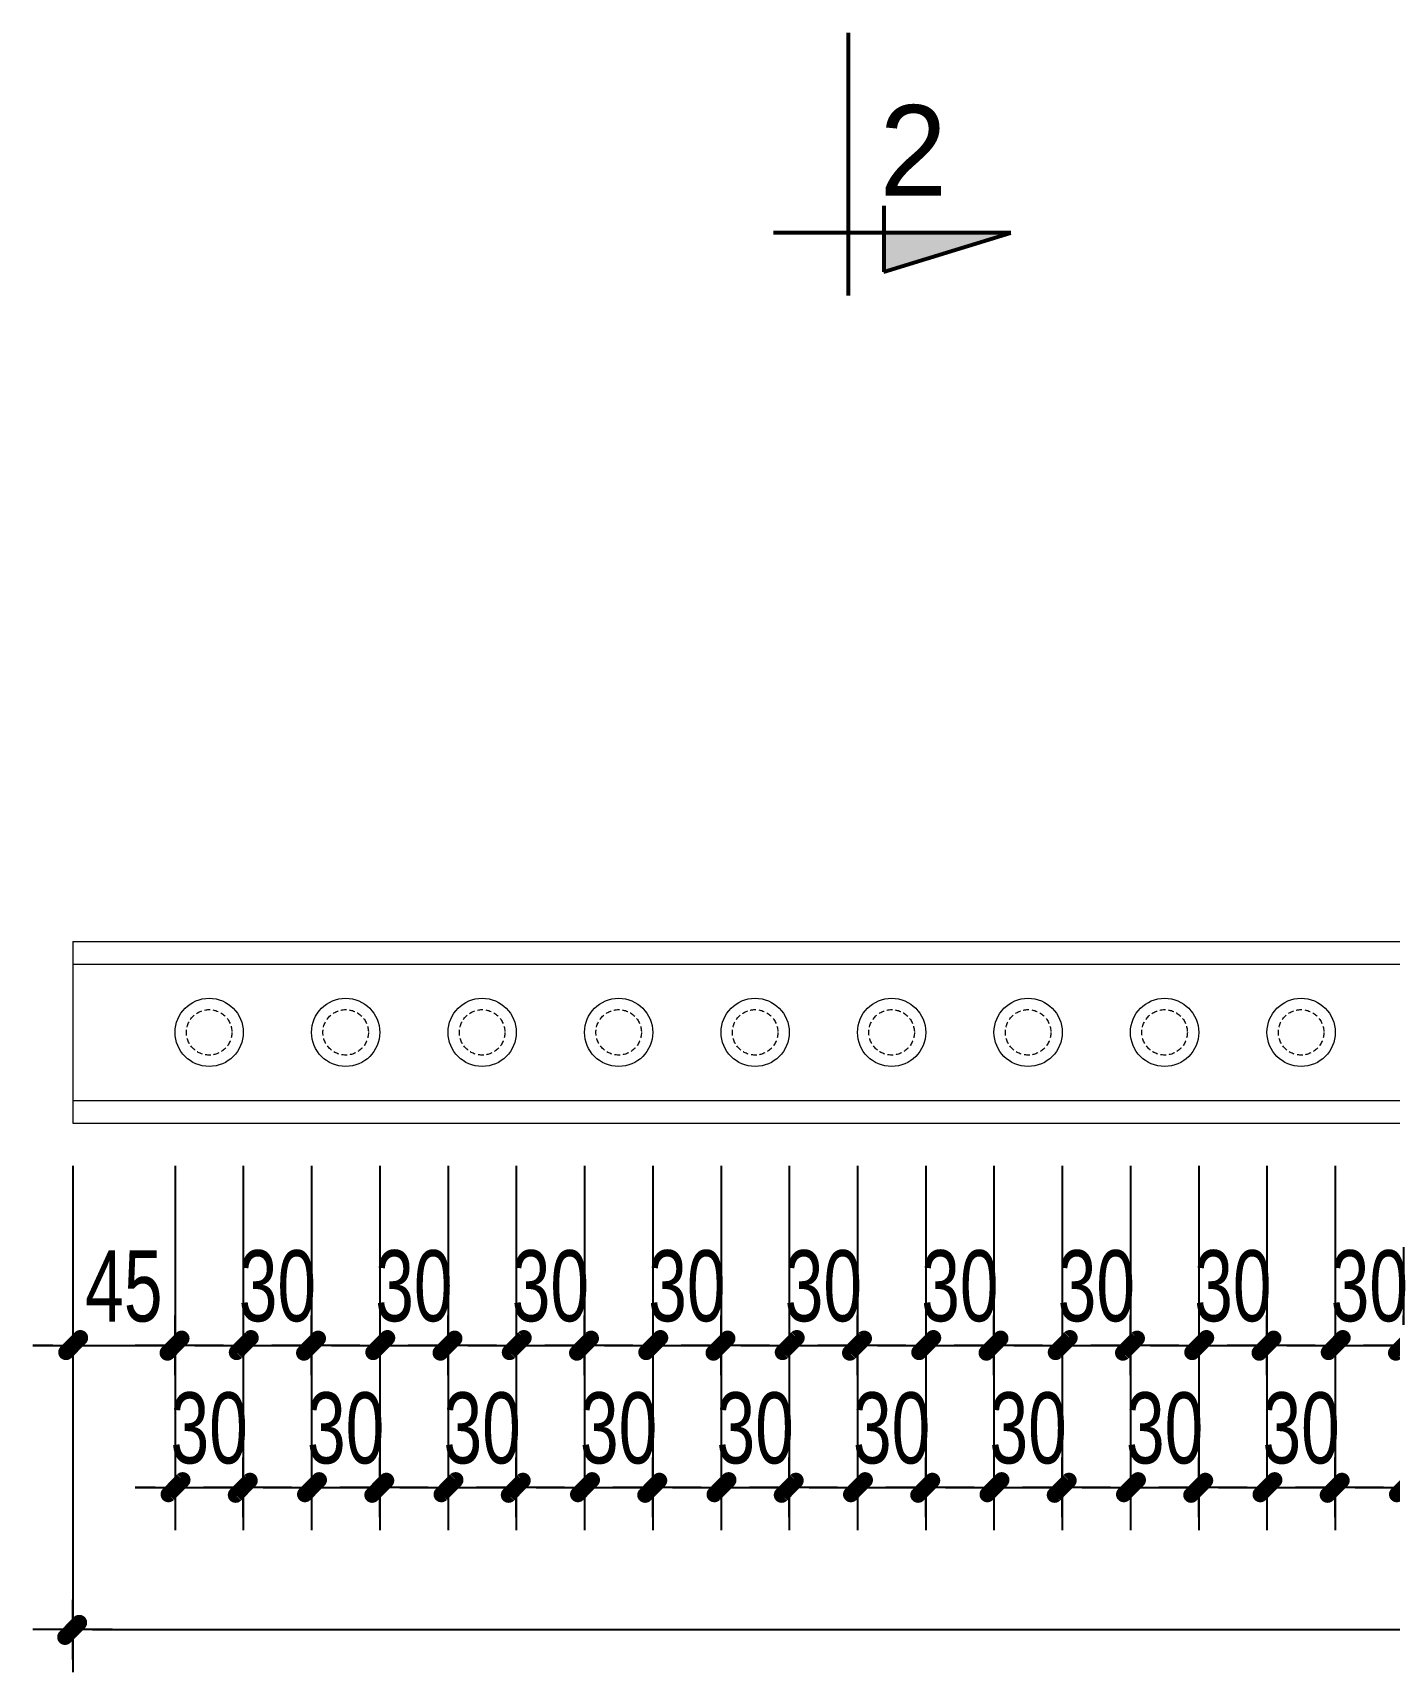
# Model space of a CAD drawing. Header units: inches. Extents: x 88947 to 296847, y 35049 to 161062.
# Drawn here: x 213327 to 214519, y 69585 to 71027 of the extents above; entities that cross this region are included whole.
import ezdxf
from ezdxf.enums import TextEntityAlignment as Align

# ---------------------------------------------------------------- set-up
doc = ezdxf.new("R2010")
doc.units = ezdxf.units.IN
doc.header["$MEASUREMENT"] = 0
doc.header["$PDMODE"] = 1
doc.linetypes.add('HIDDEN', pattern=[0.375, 0.25, -0.125])
for name, color, linetype, lineweight in [('A-Dims', 145, 'Continuous', 25), ('DIM', 7, 'Continuous', 25), ('NETCAT', 4, 'Continuous', 53), ('THAY', 3, 'Continuous', 18)]:
    doc.layers.add(name, color=color, linetype=linetype, lineweight=lineweight)
doc.styles.add('tieude', font='VSOUVB.TTF')
doc.styles.add('VNI-HELVE', font='VHELVEN.TTF')
doc.styles.add('VNI-HELVE-CONDENSE', font='VNARIAL.TTF', dxfattribs={"width": 0.7})
doc.dimstyles.new('TAS-25', dxfattribs={"dimscale": 25, "dimtxt": 2.5, "dimasz": 0.7, "dimexe": 1.5, "dimexo": 1.5, "dimgap": 0.8, "dimtad": 1, "dimdec": 0, "dimlfac": 0.5, "dimzin": 3, "dimdsep": 46, "dimtxsty": 'VNI-HELVE-CONDENSE', "dimblk": 'TICK', "dimcen": 2.5, "dimclrt": 71, "dimazin": 2, "dimtfac": 0.75, "dimtdec": 0, "dimtix": 1, "dimtmove": 2, "dimatfit": 2, "dimldrblk": 'TICK123', "dimfxl": 1.5, "dimtolj": 1, "dimtzin": 0, "dimarcsym": 0})

# ---------------------------------------------------------------- blocks, each defined once
blk = doc.blocks.new('TICK')
at = {"layer": 'A-Dims', "color": 1}
for p, q in [((0, 1.5), (0, -1.5)), ((-2, 0), (2, 0))]:
    blk.add_line(p, q, dxfattribs=at)
at = {"layer": 'A-Dims', "color": 1, "const_width": 0.788}
blk.add_lwpolyline([(-0.334, -0.349), (0.383, 0.378)], dxfattribs=at)
at = {"layer": 'A-Dims', "color": 1, "const_width": 0.394}
for points in [[(0.244, 0.517, -0.414214), (0.523, 0.517, -1)], [(0.523, 0.517, -0.414214), (0.523, 0.238, -1)], [(-0.473, -0.21, 0.414214), (-0.473, -0.488, 1)], [(-0.473, -0.488, 0.414214), (-0.195, -0.488, 1)]]:
    blk.add_lwpolyline(points, format="xyb", dxfattribs=at)
blk = doc.blocks.new('*D1930')
at = {"layer": 'Defpoints', "color": 0}
for p in [(213361.8, 70067.6), (213451.8, 70067.6), (213451.8, 69872.3)]:
    blk.add_point(p, dxfattribs=at)
at = {"layer": 'DIM', "color": 0, "lineweight": -2}
for p, q in [((213361.8, 70030.1), (213361.8, 69834.8)), ((213451.8, 70030.1), (213451.8, 69834.8)), ((213344.3, 69872.3), (213326.8, 69872.3)), ((213361.8, 69872.3), (213451.8, 69872.3)), ((213469.3, 69872.3), (213486.8, 69872.3))]:
    blk.add_line(p, q, dxfattribs=at)
at = {"layer": 'DIM', "color": 0, "lineweight": -2, "xscale": 17.5, "yscale": 17.5, "zscale": 17.5}
blk.add_blockref('TICK', (213361.8, 69872.3), dxfattribs=at)
at = {"layer": 'DIM', "color": 0, "lineweight": -2, "xscale": 17.5, "yscale": 17.5, "zscale": 17.5, "rotation": 180}
blk.add_blockref('TICK', (213451.8, 69872.3), dxfattribs=at)
at = {"layer": 'DIM', "color": 71, "insert": (213406.8, 69924.1), "char_height": 62.5, "attachment_point": 5, "style": 'VNI-HELVE-CONDENSE'}
blk.add_mtext('\\A1;45', dxfattribs=at)
blk = doc.blocks.new('TICK123')
at = {"layer": 'A-Dims', "color": 1}
blk.add_lwpolyline([(0.046, 0, 0, 0.84, 0), (-2.111, 0, 8.4, 8.4, 0)], format="xyseb", dxfattribs=at)
blk = doc.blocks.new('*D1931')
at = {"layer": 'Defpoints', "color": 0}
for p in [(213451.8, 70067.6), (213511.8, 70067.6), (213511.8, 69747.3)]:
    blk.add_point(p, dxfattribs=at)
at = {"layer": 'DIM', "color": 0, "lineweight": -2}
for p, q in [((213451.8, 70030.1), (213451.8, 69709.8)), ((213511.8, 70030.1), (213511.8, 69709.8)), ((213434.3, 69747.3), (213416.8, 69747.3)), ((213451.8, 69747.3), (213511.8, 69747.3)), ((213529.3, 69747.3), (213546.8, 69747.3))]:
    blk.add_line(p, q, dxfattribs=at)
at = {"layer": 'DIM', "color": 0, "lineweight": -2, "xscale": 17.5, "yscale": 17.5, "zscale": 17.5}
blk.add_blockref('TICK', (213451.8, 69747.3), dxfattribs=at)
at = {"layer": 'DIM', "color": 0, "lineweight": -2, "xscale": 17.5, "yscale": 17.5, "zscale": 17.5, "rotation": 180}
blk.add_blockref('TICK', (213511.8, 69747.3), dxfattribs=at)
at = {"layer": 'DIM', "color": 71, "insert": (213481.8, 69799.3), "char_height": 62.5, "attachment_point": 5, "style": 'VNI-HELVE-CONDENSE'}
blk.add_mtext('\\A1;30', dxfattribs=at)
blk = doc.blocks.new('*D1932')
at = {"layer": 'Defpoints', "color": 0}
for p in [(213511.8, 70067.6), (213571.8, 70067.6), (213571.8, 69872.3)]:
    blk.add_point(p, dxfattribs=at)
at = {"layer": 'DIM', "color": 0, "lineweight": -2}
for p, q in [((213511.8, 70030.1), (213511.8, 69834.8)), ((213571.8, 70030.1), (213571.8, 69834.8)), ((213494.3, 69872.3), (213476.8, 69872.3)), ((213511.8, 69872.3), (213571.8, 69872.3)), ((213589.3, 69872.3), (213606.8, 69872.3))]:
    blk.add_line(p, q, dxfattribs=at)
at = {"layer": 'DIM', "color": 0, "lineweight": -2, "xscale": 17.5, "yscale": 17.5, "zscale": 17.5}
blk.add_blockref('TICK', (213511.8, 69872.3), dxfattribs=at)
at = {"layer": 'DIM', "color": 0, "lineweight": -2, "xscale": 17.5, "yscale": 17.5, "zscale": 17.5, "rotation": 180}
blk.add_blockref('TICK', (213571.8, 69872.3), dxfattribs=at)
at = {"layer": 'DIM', "color": 71, "insert": (213541.8, 69924.3), "char_height": 62.5, "attachment_point": 5, "style": 'VNI-HELVE-CONDENSE'}
blk.add_mtext('\\A1;30', dxfattribs=at)
blk = doc.blocks.new('*D1933')
at = {"layer": 'Defpoints', "color": 0}
for p in [(213571.8, 70067.6), (213631.8, 70067.6), (213631.8, 69747.3)]:
    blk.add_point(p, dxfattribs=at)
at = {"layer": 'DIM', "color": 0, "lineweight": -2}
for p, q in [((213571.8, 70030.1), (213571.8, 69709.8)), ((213631.8, 70030.1), (213631.8, 69709.8)), ((213554.3, 69747.3), (213536.8, 69747.3)), ((213571.8, 69747.3), (213631.8, 69747.3)), ((213649.3, 69747.3), (213666.8, 69747.3))]:
    blk.add_line(p, q, dxfattribs=at)
at = {"layer": 'DIM', "color": 0, "lineweight": -2, "xscale": 17.5, "yscale": 17.5, "zscale": 17.5}
blk.add_blockref('TICK', (213571.8, 69747.3), dxfattribs=at)
at = {"layer": 'DIM', "color": 0, "lineweight": -2, "xscale": 17.5, "yscale": 17.5, "zscale": 17.5, "rotation": 180}
blk.add_blockref('TICK', (213631.8, 69747.3), dxfattribs=at)
at = {"layer": 'DIM', "color": 71, "insert": (213601.8, 69799.3), "char_height": 62.5, "attachment_point": 5, "style": 'VNI-HELVE-CONDENSE'}
blk.add_mtext('\\A1;30', dxfattribs=at)
blk = doc.blocks.new('*D1934')
at = {"layer": 'Defpoints', "color": 0}
for p in [(213631.8, 70067.6), (213691.8, 70067.6), (213691.8, 69872.3)]:
    blk.add_point(p, dxfattribs=at)
at = {"layer": 'DIM', "color": 0, "lineweight": -2}
for p, q in [((213631.8, 70030.1), (213631.8, 69834.8)), ((213691.8, 70030.1), (213691.8, 69834.8)), ((213614.3, 69872.3), (213596.8, 69872.3)), ((213631.8, 69872.3), (213691.8, 69872.3)), ((213709.3, 69872.3), (213726.8, 69872.3))]:
    blk.add_line(p, q, dxfattribs=at)
at = {"layer": 'DIM', "color": 0, "lineweight": -2, "xscale": 17.5, "yscale": 17.5, "zscale": 17.5}
blk.add_blockref('TICK', (213631.8, 69872.3), dxfattribs=at)
at = {"layer": 'DIM', "color": 0, "lineweight": -2, "xscale": 17.5, "yscale": 17.5, "zscale": 17.5, "rotation": 180}
blk.add_blockref('TICK', (213691.8, 69872.3), dxfattribs=at)
at = {"layer": 'DIM', "color": 71, "insert": (213661.8, 69924.3), "char_height": 62.5, "attachment_point": 5, "style": 'VNI-HELVE-CONDENSE'}
blk.add_mtext('\\A1;30', dxfattribs=at)
blk = doc.blocks.new('*D1935')
at = {"layer": 'Defpoints', "color": 0}
for p in [(213691.8, 70067.6), (213751.8, 70067.6), (213751.8, 69747.3)]:
    blk.add_point(p, dxfattribs=at)
at = {"layer": 'DIM', "color": 0, "lineweight": -2}
for p, q in [((213691.8, 70030.1), (213691.8, 69709.8)), ((213751.8, 70030.1), (213751.8, 69709.8)), ((213674.3, 69747.3), (213656.8, 69747.3)), ((213691.8, 69747.3), (213751.8, 69747.3)), ((213769.3, 69747.3), (213786.8, 69747.3))]:
    blk.add_line(p, q, dxfattribs=at)
at = {"layer": 'DIM', "color": 0, "lineweight": -2, "xscale": 17.5, "yscale": 17.5, "zscale": 17.5}
blk.add_blockref('TICK', (213691.8, 69747.3), dxfattribs=at)
at = {"layer": 'DIM', "color": 0, "lineweight": -2, "xscale": 17.5, "yscale": 17.5, "zscale": 17.5, "rotation": 180}
blk.add_blockref('TICK', (213751.8, 69747.3), dxfattribs=at)
at = {"layer": 'DIM', "color": 71, "insert": (213721.8, 69799.3), "char_height": 62.5, "attachment_point": 5, "style": 'VNI-HELVE-CONDENSE'}
blk.add_mtext('\\A1;30', dxfattribs=at)
blk = doc.blocks.new('*D1936')
at = {"layer": 'Defpoints', "color": 0}
for p in [(213751.8, 70067.6), (213811.8, 70067.6), (213811.8, 69872.3)]:
    blk.add_point(p, dxfattribs=at)
at = {"layer": 'DIM', "color": 0, "lineweight": -2}
for p, q in [((213751.8, 70030.1), (213751.8, 69834.8)), ((213811.8, 70030.1), (213811.8, 69834.8)), ((213734.3, 69872.3), (213716.8, 69872.3)), ((213751.8, 69872.3), (213811.8, 69872.3)), ((213829.3, 69872.3), (213846.8, 69872.3))]:
    blk.add_line(p, q, dxfattribs=at)
at = {"layer": 'DIM', "color": 0, "lineweight": -2, "xscale": 17.5, "yscale": 17.5, "zscale": 17.5}
blk.add_blockref('TICK', (213751.8, 69872.3), dxfattribs=at)
at = {"layer": 'DIM', "color": 0, "lineweight": -2, "xscale": 17.5, "yscale": 17.5, "zscale": 17.5, "rotation": 180}
blk.add_blockref('TICK', (213811.8, 69872.3), dxfattribs=at)
at = {"layer": 'DIM', "color": 71, "insert": (213781.8, 69924.3), "char_height": 62.5, "attachment_point": 5, "style": 'VNI-HELVE-CONDENSE'}
blk.add_mtext('\\A1;30', dxfattribs=at)
blk = doc.blocks.new('*D1937')
at = {"layer": 'Defpoints', "color": 0}
for p in [(213811.8, 70067.6), (213871.8, 70067.6), (213871.8, 69747.3)]:
    blk.add_point(p, dxfattribs=at)
at = {"layer": 'DIM', "color": 0, "lineweight": -2}
for p, q in [((213811.8, 70030.1), (213811.8, 69709.8)), ((213871.8, 70030.1), (213871.8, 69709.8)), ((213794.3, 69747.3), (213776.8, 69747.3)), ((213811.8, 69747.3), (213871.8, 69747.3)), ((213889.3, 69747.3), (213906.8, 69747.3))]:
    blk.add_line(p, q, dxfattribs=at)
at = {"layer": 'DIM', "color": 0, "lineweight": -2, "xscale": 17.5, "yscale": 17.5, "zscale": 17.5}
blk.add_blockref('TICK', (213811.8, 69747.3), dxfattribs=at)
at = {"layer": 'DIM', "color": 0, "lineweight": -2, "xscale": 17.5, "yscale": 17.5, "zscale": 17.5, "rotation": 180}
blk.add_blockref('TICK', (213871.8, 69747.3), dxfattribs=at)
at = {"layer": 'DIM', "color": 71, "insert": (213841.8, 69799.3), "char_height": 62.5, "attachment_point": 5, "style": 'VNI-HELVE-CONDENSE'}
blk.add_mtext('\\A1;30', dxfattribs=at)
blk = doc.blocks.new('*D1938')
at = {"layer": 'Defpoints', "color": 0}
for p in [(213871.8, 70067.6), (213931.8, 70067.6), (213931.8, 69872.3)]:
    blk.add_point(p, dxfattribs=at)
at = {"layer": 'DIM', "color": 0, "lineweight": -2}
for p, q in [((213871.8, 70030.1), (213871.8, 69834.8)), ((213931.8, 70030.1), (213931.8, 69834.8)), ((213854.3, 69872.3), (213836.8, 69872.3)), ((213871.8, 69872.3), (213931.8, 69872.3)), ((213949.3, 69872.3), (213966.8, 69872.3))]:
    blk.add_line(p, q, dxfattribs=at)
at = {"layer": 'DIM', "color": 0, "lineweight": -2, "xscale": 17.5, "yscale": 17.5, "zscale": 17.5}
blk.add_blockref('TICK', (213871.8, 69872.3), dxfattribs=at)
at = {"layer": 'DIM', "color": 0, "lineweight": -2, "xscale": 17.5, "yscale": 17.5, "zscale": 17.5, "rotation": 180}
blk.add_blockref('TICK', (213931.8, 69872.3), dxfattribs=at)
at = {"layer": 'DIM', "color": 71, "insert": (213901.8, 69924.3), "char_height": 62.5, "attachment_point": 5, "style": 'VNI-HELVE-CONDENSE'}
blk.add_mtext('\\A1;30', dxfattribs=at)
blk = doc.blocks.new('*D1939')
at = {"layer": 'Defpoints', "color": 0}
for p in [(213931.8, 70067.6), (213991.8, 70067.6), (213991.8, 69747.3)]:
    blk.add_point(p, dxfattribs=at)
at = {"layer": 'DIM', "color": 0, "lineweight": -2}
for p, q in [((213931.8, 70030.1), (213931.8, 69709.8)), ((213991.8, 70030.1), (213991.8, 69709.8)), ((213914.3, 69747.3), (213896.8, 69747.3)), ((213931.8, 69747.3), (213991.8, 69747.3)), ((214009.3, 69747.3), (214026.8, 69747.3))]:
    blk.add_line(p, q, dxfattribs=at)
at = {"layer": 'DIM', "color": 0, "lineweight": -2, "xscale": 17.5, "yscale": 17.5, "zscale": 17.5}
blk.add_blockref('TICK', (213931.8, 69747.3), dxfattribs=at)
at = {"layer": 'DIM', "color": 0, "lineweight": -2, "xscale": 17.5, "yscale": 17.5, "zscale": 17.5, "rotation": 180}
blk.add_blockref('TICK', (213991.8, 69747.3), dxfattribs=at)
at = {"layer": 'DIM', "color": 71, "insert": (213961.8, 69799.3), "char_height": 62.5, "attachment_point": 5, "style": 'VNI-HELVE-CONDENSE'}
blk.add_mtext('\\A1;30', dxfattribs=at)
blk = doc.blocks.new('*D1940')
at = {"layer": 'Defpoints', "color": 0}
for p in [(213991.8, 70067.6), (214051.8, 70067.6), (214051.8, 69872.3)]:
    blk.add_point(p, dxfattribs=at)
at = {"layer": 'DIM', "color": 0, "lineweight": -2}
for p, q in [((213991.8, 70030.1), (213991.8, 69834.8)), ((214051.8, 70030.1), (214051.8, 69834.8)), ((213974.3, 69872.3), (213956.8, 69872.3)), ((213991.8, 69872.3), (214051.8, 69872.3)), ((214069.3, 69872.3), (214086.8, 69872.3))]:
    blk.add_line(p, q, dxfattribs=at)
at = {"layer": 'DIM', "color": 0, "lineweight": -2, "xscale": 17.5, "yscale": 17.5, "zscale": 17.5}
blk.add_blockref('TICK', (213991.8, 69872.3), dxfattribs=at)
at = {"layer": 'DIM', "color": 0, "lineweight": -2, "xscale": 17.5, "yscale": 17.5, "zscale": 17.5, "rotation": 180}
blk.add_blockref('TICK', (214051.8, 69872.3), dxfattribs=at)
at = {"layer": 'DIM', "color": 71, "insert": (214021.8, 69924.3), "char_height": 62.5, "attachment_point": 5, "style": 'VNI-HELVE-CONDENSE'}
blk.add_mtext('\\A1;30', dxfattribs=at)
blk = doc.blocks.new('*D1941')
at = {"layer": 'Defpoints', "color": 0}
for p in [(214051.8, 70067.6), (214111.8, 70067.6), (214111.8, 69747.3)]:
    blk.add_point(p, dxfattribs=at)
at = {"layer": 'DIM', "color": 0, "lineweight": -2}
for p, q in [((214051.8, 70030.1), (214051.8, 69709.8)), ((214111.8, 70030.1), (214111.8, 69709.8)), ((214034.3, 69747.3), (214016.8, 69747.3)), ((214051.8, 69747.3), (214111.8, 69747.3)), ((214129.3, 69747.3), (214146.8, 69747.3))]:
    blk.add_line(p, q, dxfattribs=at)
at = {"layer": 'DIM', "color": 0, "lineweight": -2, "xscale": 17.5, "yscale": 17.5, "zscale": 17.5}
blk.add_blockref('TICK', (214051.8, 69747.3), dxfattribs=at)
at = {"layer": 'DIM', "color": 0, "lineweight": -2, "xscale": 17.5, "yscale": 17.5, "zscale": 17.5, "rotation": 180}
blk.add_blockref('TICK', (214111.8, 69747.3), dxfattribs=at)
at = {"layer": 'DIM', "color": 71, "insert": (214081.8, 69799.3), "char_height": 62.5, "attachment_point": 5, "style": 'VNI-HELVE-CONDENSE'}
blk.add_mtext('\\A1;30', dxfattribs=at)
blk = doc.blocks.new('*D1942')
at = {"layer": 'Defpoints', "color": 0}
for p in [(214111.8, 70067.6), (214171.8, 70067.6), (214171.8, 69872.3)]:
    blk.add_point(p, dxfattribs=at)
at = {"layer": 'DIM', "color": 0, "lineweight": -2}
for p, q in [((214111.8, 70030.1), (214111.8, 69834.8)), ((214171.8, 70030.1), (214171.8, 69834.8)), ((214094.3, 69872.3), (214076.8, 69872.3)), ((214111.8, 69872.3), (214171.8, 69872.3)), ((214189.3, 69872.3), (214206.8, 69872.3))]:
    blk.add_line(p, q, dxfattribs=at)
at = {"layer": 'DIM', "color": 0, "lineweight": -2, "xscale": 17.5, "yscale": 17.5, "zscale": 17.5}
blk.add_blockref('TICK', (214111.8, 69872.3), dxfattribs=at)
at = {"layer": 'DIM', "color": 0, "lineweight": -2, "xscale": 17.5, "yscale": 17.5, "zscale": 17.5, "rotation": 180}
blk.add_blockref('TICK', (214171.8, 69872.3), dxfattribs=at)
at = {"layer": 'DIM', "color": 71, "insert": (214141.8, 69924.3), "char_height": 62.5, "attachment_point": 5, "style": 'VNI-HELVE-CONDENSE'}
blk.add_mtext('\\A1;30', dxfattribs=at)
blk = doc.blocks.new('*D1943')
at = {"layer": 'Defpoints', "color": 0}
for p in [(214171.8, 70067.6), (214231.8, 70067.6), (214231.8, 69747.3)]:
    blk.add_point(p, dxfattribs=at)
at = {"layer": 'DIM', "color": 0, "lineweight": -2}
for p, q in [((214171.8, 70030.1), (214171.8, 69709.8)), ((214231.8, 70030.1), (214231.8, 69709.8)), ((214154.3, 69747.3), (214136.8, 69747.3)), ((214171.8, 69747.3), (214231.8, 69747.3)), ((214249.3, 69747.3), (214266.8, 69747.3))]:
    blk.add_line(p, q, dxfattribs=at)
at = {"layer": 'DIM', "color": 0, "lineweight": -2, "xscale": 17.5, "yscale": 17.5, "zscale": 17.5}
blk.add_blockref('TICK', (214171.8, 69747.3), dxfattribs=at)
at = {"layer": 'DIM', "color": 0, "lineweight": -2, "xscale": 17.5, "yscale": 17.5, "zscale": 17.5, "rotation": 180}
blk.add_blockref('TICK', (214231.8, 69747.3), dxfattribs=at)
at = {"layer": 'DIM', "color": 71, "insert": (214201.8, 69799.3), "char_height": 62.5, "attachment_point": 5, "style": 'VNI-HELVE-CONDENSE'}
blk.add_mtext('\\A1;30', dxfattribs=at)
blk = doc.blocks.new('*D1944')
at = {"layer": 'Defpoints', "color": 0}
for p in [(214231.8, 70067.6), (214291.8, 70067.6), (214291.8, 69872.3)]:
    blk.add_point(p, dxfattribs=at)
at = {"layer": 'DIM', "color": 0, "lineweight": -2}
for p, q in [((214231.8, 70030.1), (214231.8, 69834.8)), ((214291.8, 70030.1), (214291.8, 69834.8)), ((214214.3, 69872.3), (214196.8, 69872.3)), ((214231.8, 69872.3), (214291.8, 69872.3)), ((214309.3, 69872.3), (214326.8, 69872.3))]:
    blk.add_line(p, q, dxfattribs=at)
at = {"layer": 'DIM', "color": 0, "lineweight": -2, "xscale": 17.5, "yscale": 17.5, "zscale": 17.5}
blk.add_blockref('TICK', (214231.8, 69872.3), dxfattribs=at)
at = {"layer": 'DIM', "color": 0, "lineweight": -2, "xscale": 17.5, "yscale": 17.5, "zscale": 17.5, "rotation": 180}
blk.add_blockref('TICK', (214291.8, 69872.3), dxfattribs=at)
at = {"layer": 'DIM', "color": 71, "insert": (214261.8, 69924.3), "char_height": 62.5, "attachment_point": 5, "style": 'VNI-HELVE-CONDENSE'}
blk.add_mtext('\\A1;30', dxfattribs=at)
blk = doc.blocks.new('*D1945')
at = {"layer": 'Defpoints', "color": 0}
for p in [(214291.8, 70067.6), (214351.8, 70067.6), (214351.8, 69747.3)]:
    blk.add_point(p, dxfattribs=at)
at = {"layer": 'DIM', "color": 0, "lineweight": -2}
for p, q in [((214291.8, 70030.1), (214291.8, 69709.8)), ((214351.8, 70030.1), (214351.8, 69709.8)), ((214274.3, 69747.3), (214256.8, 69747.3)), ((214291.8, 69747.3), (214351.8, 69747.3)), ((214369.3, 69747.3), (214386.8, 69747.3))]:
    blk.add_line(p, q, dxfattribs=at)
at = {"layer": 'DIM', "color": 0, "lineweight": -2, "xscale": 17.5, "yscale": 17.5, "zscale": 17.5}
blk.add_blockref('TICK', (214291.8, 69747.3), dxfattribs=at)
at = {"layer": 'DIM', "color": 0, "lineweight": -2, "xscale": 17.5, "yscale": 17.5, "zscale": 17.5, "rotation": 180}
blk.add_blockref('TICK', (214351.8, 69747.3), dxfattribs=at)
at = {"layer": 'DIM', "color": 71, "insert": (214321.8, 69799.3), "char_height": 62.5, "attachment_point": 5, "style": 'VNI-HELVE-CONDENSE'}
blk.add_mtext('\\A1;30', dxfattribs=at)
blk = doc.blocks.new('*D1946')
at = {"layer": 'Defpoints', "color": 0}
for p in [(214351.8, 70067.6), (214411.8, 70067.6), (214411.8, 69872.3)]:
    blk.add_point(p, dxfattribs=at)
at = {"layer": 'DIM', "color": 0, "lineweight": -2}
for p, q in [((214351.8, 70030.1), (214351.8, 69834.8)), ((214411.8, 70030.1), (214411.8, 69834.8)), ((214334.3, 69872.3), (214316.8, 69872.3)), ((214351.8, 69872.3), (214411.8, 69872.3)), ((214429.3, 69872.3), (214446.8, 69872.3))]:
    blk.add_line(p, q, dxfattribs=at)
at = {"layer": 'DIM', "color": 0, "lineweight": -2, "xscale": 17.5, "yscale": 17.5, "zscale": 17.5}
blk.add_blockref('TICK', (214351.8, 69872.3), dxfattribs=at)
at = {"layer": 'DIM', "color": 0, "lineweight": -2, "xscale": 17.5, "yscale": 17.5, "zscale": 17.5, "rotation": 180}
blk.add_blockref('TICK', (214411.8, 69872.3), dxfattribs=at)
at = {"layer": 'DIM', "color": 71, "insert": (214381.8, 69924.3), "char_height": 62.5, "attachment_point": 5, "style": 'VNI-HELVE-CONDENSE'}
blk.add_mtext('\\A1;30', dxfattribs=at)
blk = doc.blocks.new('*D1947')
at = {"layer": 'Defpoints', "color": 0}
for p in [(214411.8, 70067.6), (214471.8, 70067.6), (214471.8, 69747.3)]:
    blk.add_point(p, dxfattribs=at)
at = {"layer": 'DIM', "color": 0, "lineweight": -2}
for p, q in [((214411.8, 70030.1), (214411.8, 69709.8)), ((214471.8, 70030.1), (214471.8, 69709.8)), ((214394.3, 69747.3), (214376.8, 69747.3)), ((214411.8, 69747.3), (214471.8, 69747.3)), ((214489.3, 69747.3), (214506.8, 69747.3))]:
    blk.add_line(p, q, dxfattribs=at)
at = {"layer": 'DIM', "color": 0, "lineweight": -2, "xscale": 17.5, "yscale": 17.5, "zscale": 17.5}
blk.add_blockref('TICK', (214411.8, 69747.3), dxfattribs=at)
at = {"layer": 'DIM', "color": 0, "lineweight": -2, "xscale": 17.5, "yscale": 17.5, "zscale": 17.5, "rotation": 180}
blk.add_blockref('TICK', (214471.8, 69747.3), dxfattribs=at)
at = {"layer": 'DIM', "color": 71, "insert": (214441.8, 69799.3), "char_height": 62.5, "attachment_point": 5, "style": 'VNI-HELVE-CONDENSE'}
blk.add_mtext('\\A1;30', dxfattribs=at)
blk = doc.blocks.new('*D1948')
at = {"layer": 'Defpoints', "color": 0}
for p in [(214471.8, 70067.6), (214531.8, 70067.6), (214531.8, 69872.3)]:
    blk.add_point(p, dxfattribs=at)
at = {"layer": 'DIM', "color": 0, "lineweight": -2}
for p, q in [((214471.8, 70030.1), (214471.8, 69834.8)), ((214531.8, 70030.1), (214531.8, 69834.8)), ((214454.3, 69872.3), (214436.8, 69872.3)), ((214471.8, 69872.3), (214531.8, 69872.3)), ((214549.3, 69872.3), (214566.8, 69872.3))]:
    blk.add_line(p, q, dxfattribs=at)
at = {"layer": 'DIM', "color": 0, "lineweight": -2, "xscale": 17.5, "yscale": 17.5, "zscale": 17.5}
blk.add_blockref('TICK', (214471.8, 69872.3), dxfattribs=at)
at = {"layer": 'DIM', "color": 0, "lineweight": -2, "xscale": 17.5, "yscale": 17.5, "zscale": 17.5, "rotation": 180}
blk.add_blockref('TICK', (214531.8, 69872.3), dxfattribs=at)
at = {"layer": 'DIM', "color": 71, "insert": (214501.8, 69924.3), "char_height": 62.5, "attachment_point": 5, "style": 'VNI-HELVE-CONDENSE'}
blk.add_mtext('\\A1;30', dxfattribs=at)
blk = doc.blocks.new('*D1949')
at = {"layer": 'Defpoints', "color": 0}
for p in [(214531.8, 70067.6), (214591.8, 70067.6), (214591.8, 69747.3)]:
    blk.add_point(p, dxfattribs=at)
at = {"layer": 'DIM', "color": 0, "lineweight": -2}
for p, q in [((214531.8, 70030.1), (214531.8, 69709.8)), ((214591.8, 70030.1), (214591.8, 69709.8)), ((214514.3, 69747.3), (214496.8, 69747.3)), ((214531.8, 69747.3), (214591.8, 69747.3)), ((214609.3, 69747.3), (214626.8, 69747.3))]:
    blk.add_line(p, q, dxfattribs=at)
at = {"layer": 'DIM', "color": 0, "lineweight": -2, "xscale": 17.5, "yscale": 17.5, "zscale": 17.5}
blk.add_blockref('TICK', (214531.8, 69747.3), dxfattribs=at)
at = {"layer": 'DIM', "color": 0, "lineweight": -2, "xscale": 17.5, "yscale": 17.5, "zscale": 17.5, "rotation": 180}
blk.add_blockref('TICK', (214591.8, 69747.3), dxfattribs=at)
at = {"layer": 'DIM', "color": 71, "insert": (214561.8, 69799.3), "char_height": 62.5, "attachment_point": 5, "style": 'VNI-HELVE-CONDENSE'}
blk.add_mtext('\\A1;30', dxfattribs=at)
blk = doc.blocks.new('*D2009')
at = {"layer": 'Defpoints', "color": 0}
for p in [(213361.8, 70067.6), (218161.8, 70067.6), (218161.8, 69622.3)]:
    blk.add_point(p, dxfattribs=at)
at = {"layer": 'DIM', "color": 0, "lineweight": -2}
for p, q in [((213361.8, 70030.1), (213361.8, 69584.8)), ((218161.8, 70030.1), (218161.8, 69584.8)), ((213379.3, 69622.3), (218144.3, 69622.3))]:
    blk.add_line(p, q, dxfattribs=at)
at = {"layer": 'DIM', "color": 0, "lineweight": -2, "xscale": 17.5, "yscale": 17.5, "zscale": 17.5, "rotation": 180}
blk.add_blockref('TICK', (213361.8, 69622.3), dxfattribs=at)
at = {"layer": 'DIM', "color": 0, "lineweight": -2, "xscale": 17.5, "yscale": 17.5, "zscale": 17.5}
blk.add_blockref('TICK', (218161.8, 69622.3), dxfattribs=at)
at = {"layer": 'DIM', "color": 71, "insert": (215761.8, 69674.2), "char_height": 62.5, "attachment_point": 5, "style": 'VNI-HELVE-CONDENSE'}
blk.add_mtext('\\A1;2400', dxfattribs=at)
blk = doc.blocks.new('dc')
at = {"layer": 'NETCAT'}
blk.add_hatch(color=256, dxfattribs=at).paths.add_polyline_path([(828, 672), (828, 147.5), (989.3, 147.5)])
for p, q in [((828, 672), (828, -310.1)), ((989.3, 147.5), (828, 672)), ((716.8, 147.5), (989.3, 147.5)), ((0, 0), (1086.8, 0))]:
    blk.add_line(p, q, dxfattribs=at)
at = {"style": 'VNI-HELVE', "flags": 4}
blk.add_attdef('E', text='', height=375, dxfattribs=at).set_placement((481.6, 272), align=Align.MIDDLE_CENTER)

msp = doc.modelspace()

# ---------------------------------------------------------------- linework, layer by layer
at = {"layer": 'THAY'}
for p, q in [((213361.8, 70227.6), (218161.8, 70227.6)), ((213361.8, 70207.6), (218161.8, 70207.6)), ((213361.8, 70087.6), (218161.8, 70087.6)), ((213361.8, 70067.6), (218161.8, 70067.6))]:
    msp.add_line(p, q, dxfattribs=at)
msp.add_lwpolyline([(213361.8, 70227.6), (213361.8, 70067.6)], dxfattribs=at)
for centre in [(213481.8, 70147.6), (213601.8, 70147.6), (213721.8, 70147.6), (213841.8, 70147.6), (213961.8, 70147.6), (214081.8, 70147.6), (214201.8, 70147.6), (214321.8, 70147.6), (214441.8, 70147.6)]:
    msp.add_circle(centre, 30, dxfattribs=at)
at = {"layer": 'THAY', "linetype": 'HIDDEN', "ltscale": 20}
for centre in [(213481.8, 70147.6), (213601.8, 70147.6), (213721.8, 70147.6), (213841.8, 70147.6), (213961.8, 70147.6), (214081.8, 70147.6), (214201.8, 70147.6), (214321.8, 70147.6), (214441.8, 70147.6)]:
    msp.add_circle(centre, 20, dxfattribs=at)

# ---------------------------------------------------------------- block references
ref = msp.add_blockref('dc', (214043.7, 71026.8), dxfattribs=dict(xscale=0.2124999999650754, yscale=0.2125000000232831, zscale=0.2125, rotation=270))
ref.add_attrib('E', '2', dxfattribs={"height": 79.7, "style": 'tieude'}).set_placement((214100.8, 70923.3), align=Align.MIDDLE_CENTER)

# ---------------------------------------------------------------- dimensions: what is measured, and where the dimension line sits
at = {"layer": 'DIM'}
for base, p1, p2, picture, middle in [((213451.8, 69872.3), (213361.8, 70067.6), (213451.8, 70067.6), '*D1930', (213406.8, 69924.1)), ((218161.8, 69622.3), (213361.8, 70067.6), (218161.8, 70067.6), '*D2009', (215761.8, 69674.2)), ((213511.8, 69747.3), (213451.8, 70067.6), (213511.8, 70067.6), '*D1931', (213481.8, 69799.3)), ((213571.8, 69872.3), (213511.8, 70067.6), (213571.8, 70067.6), '*D1932', (213541.8, 69924.3)), ((213631.8, 69747.3), (213571.8, 70067.6), (213631.8, 70067.6), '*D1933', (213601.8, 69799.3)), ((213691.8, 69872.3), (213631.8, 70067.6), (213691.8, 70067.6), '*D1934', (213661.8, 69924.3)), ((213751.8, 69747.3), (213691.8, 70067.6), (213751.8, 70067.6), '*D1935', (213721.8, 69799.3)), ((213811.8, 69872.3), (213751.8, 70067.6), (213811.8, 70067.6), '*D1936', (213781.8, 69924.3)), ((213871.8, 69747.3), (213811.8, 70067.6), (213871.8, 70067.6), '*D1937', (213841.8, 69799.3)), ((213931.8, 69872.3), (213871.8, 70067.6), (213931.8, 70067.6), '*D1938', (213901.8, 69924.3)), ((213991.8, 69747.3), (213931.8, 70067.6), (213991.8, 70067.6), '*D1939', (213961.8, 69799.3)), ((214051.8, 69872.3), (213991.8, 70067.6), (214051.8, 70067.6), '*D1940', (214021.8, 69924.3)), ((214111.8, 69747.3), (214051.8, 70067.6), (214111.8, 70067.6), '*D1941', (214081.8, 69799.3)), ((214171.8, 69872.3), (214111.8, 70067.6), (214171.8, 70067.6), '*D1942', (214141.8, 69924.3)), ((214231.8, 69747.3), (214171.8, 70067.6), (214231.8, 70067.6), '*D1943', (214201.8, 69799.3)), ((214291.8, 69872.3), (214231.8, 70067.6), (214291.8, 70067.6), '*D1944', (214261.8, 69924.3)), ((214351.8, 69747.3), (214291.8, 70067.6), (214351.8, 70067.6), '*D1945', (214321.8, 69799.3)), ((214411.8, 69872.3), (214351.8, 70067.6), (214411.8, 70067.6), '*D1946', (214381.8, 69924.3)), ((214471.8, 69747.3), (214411.8, 70067.6), (214471.8, 70067.6), '*D1947', (214441.8, 69799.3)), ((214531.8, 69872.3), (214471.8, 70067.6), (214531.8, 70067.6), '*D1948', (214501.8, 69924.3)), ((214591.8, 69747.3), (214531.8, 70067.6), (214591.8, 70067.6), '*D1949', (214561.8, 69799.3))]:
    dim = msp.add_linear_dim(base=base, p1=p1, p2=p2, dimstyle='TAS-25', dxfattribs=at)
    dim.commit()
    dim.dimension.update_dxf_attribs({"geometry": picture, "text_midpoint": middle})

doc.saveas('drawing.dxf')
